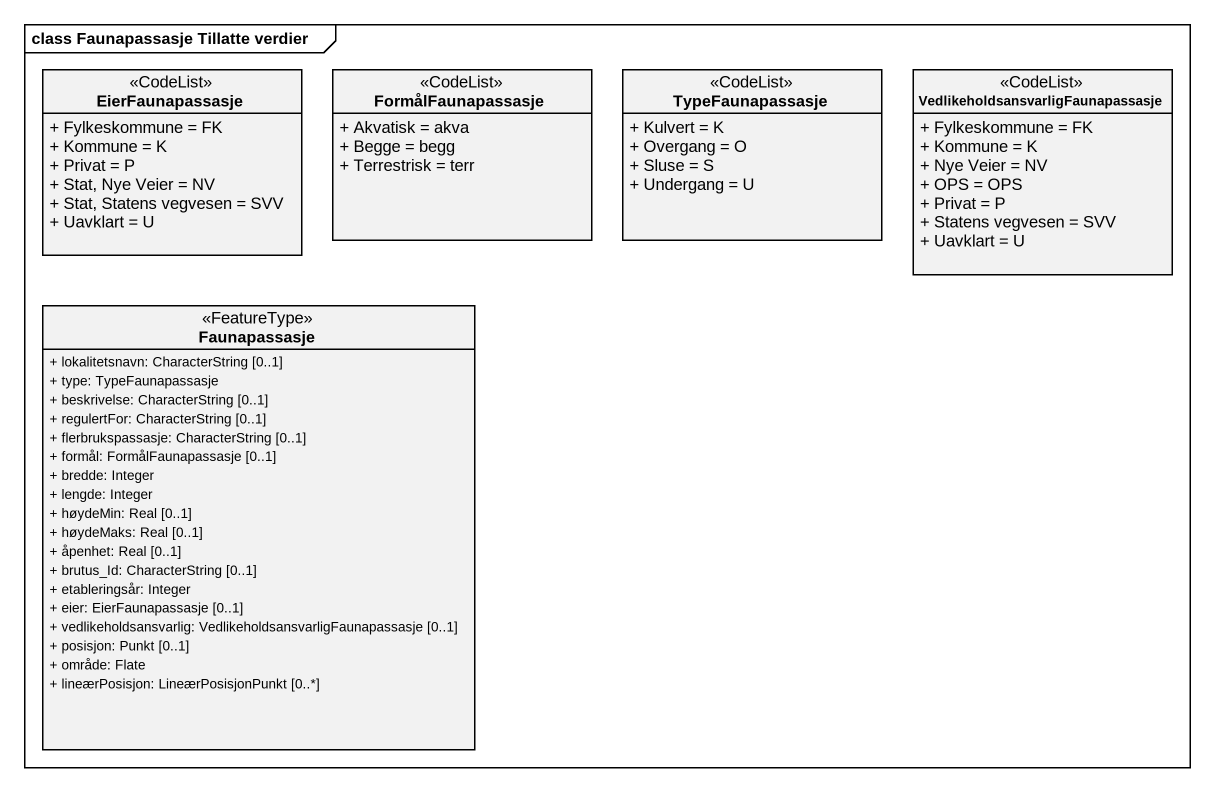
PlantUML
@startuml
mainframe class Faunapassasje Tillatte verdier
hide circle
hide empty members
skinparam classAttributeIconSize 0
class EierFaunapassasje <<CodeList>> {
  + Fylkeskommune = FK
  + Kommune = K
  + Privat = P
  + Stat, Nye Veier = NV
  + Stat, Statens vegvesen = SVV
  + Uavklart = U
}
class FormålFaunapassasje <<CodeList>> {
  + Akvatisk = akva
  + Begge = begg
  + Terrestrisk = terr
}
class TypeFaunapassasje <<CodeList>> {
  + Kulvert = K
  + Overgang = O
  + Sluse = S
  + Undergang = U
}
class "VedlikeholdsansvarligFaunapassasje" as VedlikeholdsansvarligFaunapa <<CodeList>> {
  + Fylkeskommune = FK
  + Kommune = K
  + Nye Veier = NV
  + OPS = OPS
  + Privat = P
  + Statens vegvesen = SVV
  + Uavklart = U
}
class Faunapassasje <<FeatureType>> {
  + lokalitetsnavn: CharacterString [0..1]
  + type: TypeFaunapassasje
  + beskrivelse: CharacterString [0..1]
  + regulertFor: CharacterString [0..1]
  + flerbrukspassasje: CharacterString [0..1]
  + formål: FormålFaunapassasje [0..1]
  + bredde: Integer
  + lengde: Integer
  + høydeMin: Real [0..1]
  + høydeMaks: Real [0..1]
  + åpenhet: Real [0..1]
  + brutus_Id: CharacterString [0..1]
  + etableringsår: Integer
  + eier: EierFaunapassasje [0..1]
  + vedlikeholdsansvarlig: VedlikeholdsansvarligFaunapassasje [0..1]
  + posisjon: Punkt [0..1]
  + område: Flate
  + lineærPosisjon: LineærPosisjonPunkt [0..*]
}
@enduml
